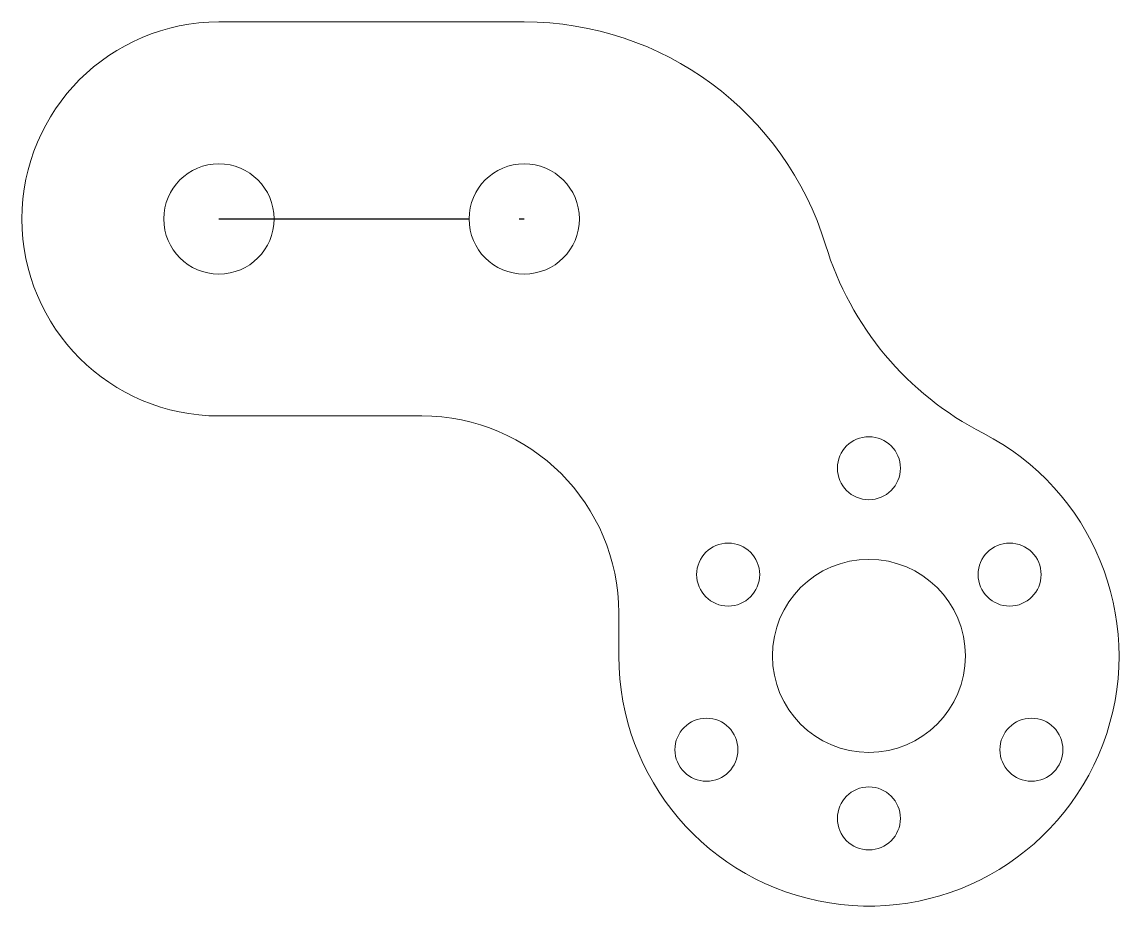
# Model space of a CAD drawing. Header units: millimetres. Extents: x -43 to 12.7, y -12.7 to 32.2.
import ezdxf

# ---------------------------------------------------------------- set-up
doc = ezdxf.new("R2010")
doc.units = ezdxf.units.MM
doc.linetypes.add('CENTERX2', pattern=[20.32, 12.7, -2.54, 2.54, -2.54])

msp = doc.modelspace()

# ---------------------------------------------------------------- linework, layer by layer
at = {"color": 7, "linetype": 'Continuous', "lineweight": 15}
for p, q in [((-17.5, 32.18), (-33, 32.18)), ((-33, 12.18), (-22.7, 12.18)), ((-12.7, 2.18), (-12.7, 0))]:
    msp.add_line(p, q, dxfattribs=at)
at = {"color": 7, "linetype": 'CENTERX2'}
msp.add_line((-33, 22.18), (-17.5, 22.18), dxfattribs=at)
at = {"color": 7, "linetype": 'Continuous', "lineweight": 15}
for centre, radius in [((-33, 22.18), 2.8), ((-17.5, 22.18), 2.8), ((0, 9.526), 1.6), ((-7.145, 4.125), 1.6), ((7.145, 4.125), 1.6), ((0, 0), 4.9), ((-8.25, -4.763), 1.6), ((8.25, -4.763), 1.6), ((0, -8.25), 1.6)]:
    msp.add_circle(centre, radius, dxfattribs=at)
for centre, radius, start, end in [((-33, 22.18), 10, 90, 270), ((-17.5, 16.18), 16, 16.9979, 90), ((13.102, 25.535), 16, 196.9979, 242.8373), ((-22.7, 2.18), 10, 0, 90), ((0, 0), 12.7, 180, 62.8373)]:
    msp.add_arc(centre, radius, start, end, dxfattribs=at)

doc.saveas('drawing.dxf')
